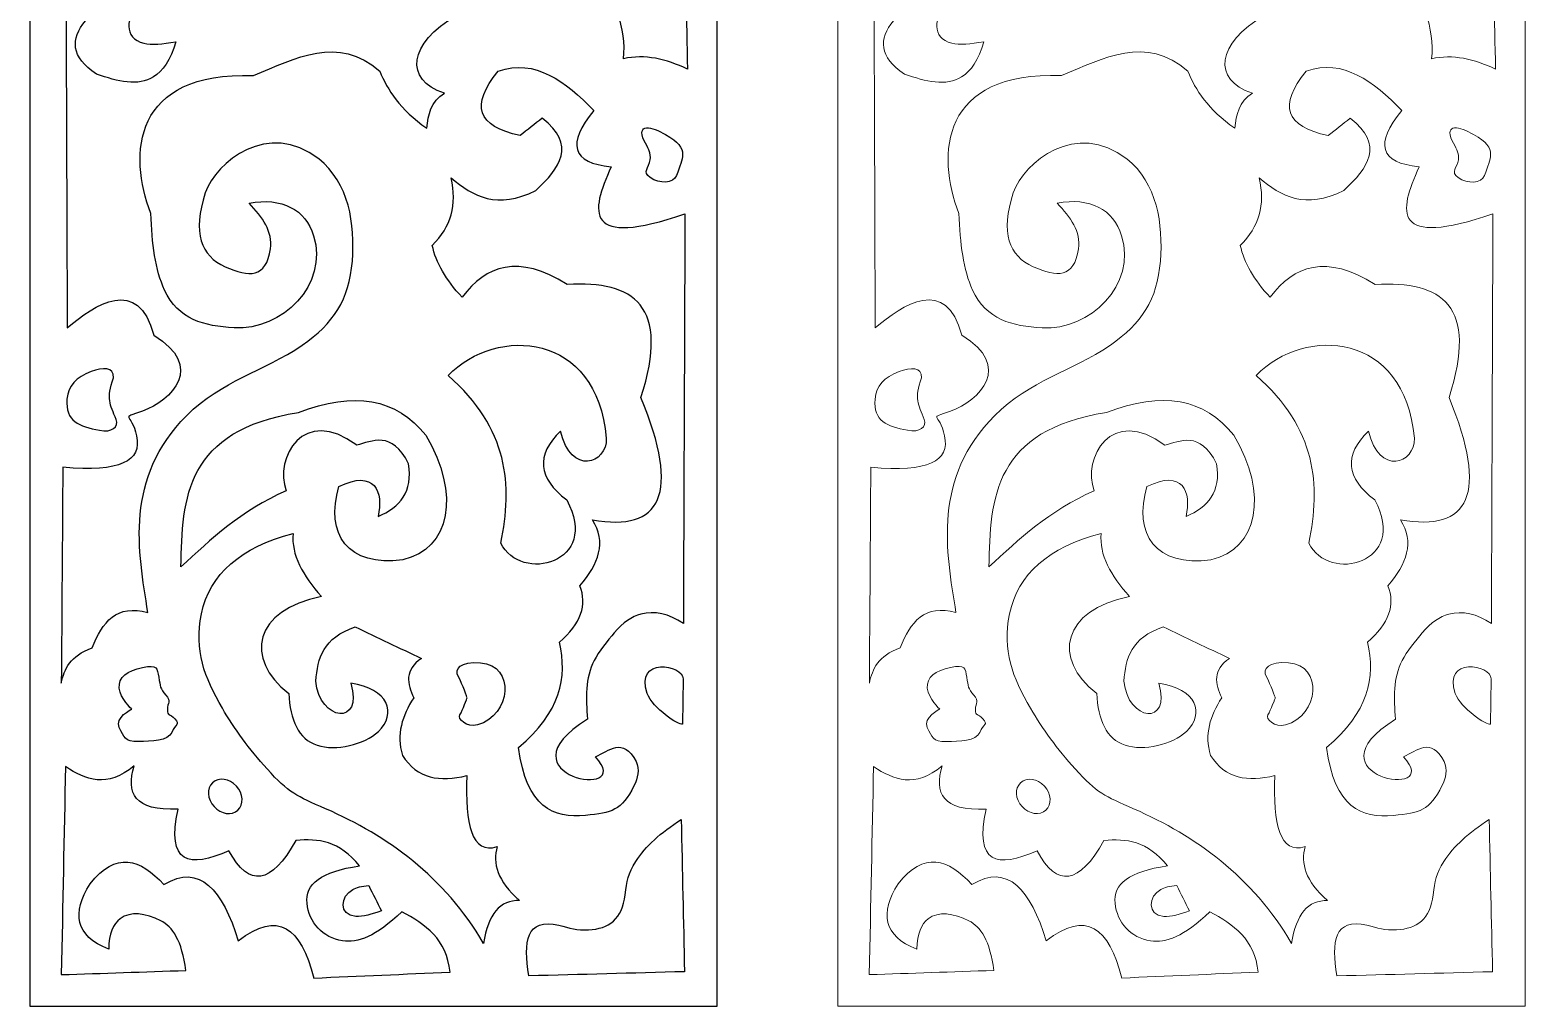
# Model space of a CAD drawing. Header units: centimetres. Extents: x -9.4 to 9.5, y -14.5 to 14.2.
# Drawn here: x -9.42 to 9.54, y -14.45 to -2.07 of the extents above; entities that cross this region are included whole.
import ezdxf

# ---------------------------------------------------------------- set-up
doc = ezdxf.new("R2010")
doc.units = ezdxf.units.CM
doc.header["$MEASUREMENT"] = 0
doc.layers.add('layer 1', color=7, linetype='Continuous')

msp = doc.modelspace()

# ---------------------------------------------------------------- linework, layer by layer
at = {"layer": 'layer 1', "color": 240}
for points, knots in [([(-9.42373, 14.244), (-9.42373, 14.244), (-0.70895, 14.244), (-0.70895, 14.244), (-0.70895, 14.244), (-0.70895, 14.244), (-0.70895, -14.45023), (-0.70895, -14.45023), (-0.70895, -14.45023), (-0.70895, -14.45023), (-9.42373, -14.45023), (-9.42373, -14.45023), (-9.42373, -14.45023), (-9.42373, -14.45023), (-9.42373, 14.244), (-9.42373, 14.244)], [0, 0, 0, 0, 0.2, 0.2, 0.2, 0.2, 0.4, 0.4, 0.4, 0.4, 0.6, 0.6, 0.6, 0.6, 1, 1, 1, 1]), ([(-8.96932, -0.57982), (-8.80371, -0.83495), (-8.60396, -1.03232), (-8.341, -1.12224), (-8.341, -1.12224), (-8.23809, -1.15741), (-8.12548, -1.17618), (-8.00142, -1.17545), (-8.00142, -1.17545), (-8.13326, -1.18329), (-8.23958, -1.20979), (-8.32275, -1.2531), (-8.32275, -1.2531), (-8.45242, -1.3207), (-8.5259, -1.42934), (-8.55225, -1.57201), (-8.55225, -1.57201), (-8.59865, -1.82321), (-8.54926, -1.74298), (-8.71853, -1.95114), (-8.71853, -1.95114), (-8.90735, -2.18321), (-8.90998, -2.41003), (-8.57844, -2.62731), (-8.57844, -2.62731), (-8.30965, -2.72507), (-8.05329, -2.78467), (-7.85566, -2.66314), (-7.85566, -2.66314), (-7.73707, -2.59023), (-7.63957, -2.45205), (-7.57331, -2.21781), (-7.57331, -2.21781), (-7.74212, -2.24988), (-7.87994, -2.25741), (-7.98038, -2.23555), (-7.98038, -2.23555), (-8.24252, -2.17852), (-8.19895, -1.88844), (-8.0452, -1.7436), (-8.0452, -1.7436), (-7.86159, -1.57046), (-7.50314, -1.62388), (-7.01491, -1.84554), (-7.01491, -1.84554), (-6.37777, -1.93845), (-5.74331, -2.0473), (-5.04187, -1.73386), (-5.04187, -1.73386), (-4.70095, -1.65497), (-4.35978, -1.64543), (-4.01813, -1.88277), (-4.01813, -1.88277), (-4.6199, -2.24163), (-4.68275, -2.70186), (-4.16704, -2.86928), (-4.16704, -2.86928), (-4.33884, -2.97643), (-4.37442, -3.14199), (-4.3904, -3.31601), (-4.3904, -3.31601), (-4.73179, -3.07393), (-4.88848, -2.83195), (-4.98603, -2.59008), (-4.98603, -2.59008), (-5.51974, -2.12851), (-6.05329, -2.42452), (-6.5868, -2.64592), (-6.5868, -2.64592), (-8.12228, -2.59127), (-8.18039, -3.6477), (-7.88974, -4.39559), (-7.88974, -4.39559), (-7.87613, -4.77399), (-7.83266, -5.11548), (-7.71675, -5.3672), (-7.71675, -5.3672), (-7.54356, -5.74349), (-7.21295, -5.82543), (-6.83491, -5.8476), (-6.83491, -5.8476), (-6.22241, -5.88359), (-5.63544, -5.2994), (-5.82534, -4.67814), (-5.82534, -4.67814), (-5.9264, -4.34748), (-6.22963, -4.18677), (-6.64264, -4.26529), (-6.64264, -4.26529), (-6.47548, -4.44297), (-6.34085, -4.62684), (-6.37235, -4.84247), (-6.37235, -4.84247), (-6.42783, -5.22242), (-6.64671, -5.20272), (-6.94571, -5.07222), (-6.94571, -5.07222), (-7.25637, -4.93651), (-7.36217, -4.64025), (-7.20104, -4.135), (-7.20104, -4.135), (-7.06203, -3.74185), (-6.40288, -3.20376), (-5.7611, -3.70441), (-5.7611, -3.70441), (-5.37651, -4.00429), (-5.297, -4.53336), (-5.33438, -5.00164), (-5.33438, -5.00164), (-5.37315, -5.48698), (-5.57476, -5.79629), (-5.96899, -6.06616), (-5.96899, -6.06616), (-6.47047, -6.40935), (-6.98639, -6.50969), (-7.43652, -6.96095), (-7.43652, -6.96095), (-8.22334, -7.74958), (-8.05448, -8.67623), (-7.92697, -9.45846), (-7.92697, -9.45846), (-8.32192, -9.34632), (-8.50646, -9.57922), (-8.63428, -9.90518), (-8.63428, -9.90518), (-8.91678, -10.00831), (-8.98618, -10.17547), (-9.02516, -10.35191), (-9.02516, -10.35191), (-9.01892, -9.4398), (-9.01274, -8.52773), (-9.00655, -7.61572), (-9.00655, -7.61572), (-8.27609, -7.68456), (-8.0025, -7.53364), (-8.07067, -7.21803), (-8.07067, -7.21803), (-8.13862, -6.90351), (-8.29155, -7.01143), (-7.9957, -6.90331), (-7.9957, -6.90331), (-7.62642, -6.76827), (-7.19779, -6.33572), (-7.85251, -5.94051), (-7.85251, -5.94051), (-8.04741, -5.18133), (-8.60525, -5.55308), (-8.95071, -5.84744), (-8.95071, -5.84744), (-8.95695, -4.09153), (-8.96314, -2.33568), (-8.96932, -0.57982)], [0, 0, 0, 0, 0.02564103, 0.02564103, 0.02564103, 0.02564103, 0.05128205, 0.05128205, 0.05128205, 0.05128205, 0.07692308, 0.07692308, 0.07692308, 0.07692308, 0.1025641, 0.1025641, 0.1025641, 0.1025641, 0.12820513, 0.12820513, 0.12820513, 0.12820513, 0.15384615, 0.15384615, 0.15384615, 0.15384615, 0.17948718, 0.17948718, 0.17948718, 0.17948718, 0.20512821, 0.20512821, 0.20512821, 0.20512821, 0.23076923, 0.23076923, 0.23076923, 0.23076923, 0.25641026, 0.25641026, 0.25641026, 0.25641026, 0.28205128, 0.28205128, 0.28205128, 0.28205128, 0.30769231, 0.30769231, 0.30769231, 0.30769231, 0.33333333, 0.33333333, 0.33333333, 0.33333333, 0.35897436, 0.35897436, 0.35897436, 0.35897436, 0.38461538, 0.38461538, 0.38461538, 0.38461538, 0.41025641, 0.41025641, 0.41025641, 0.41025641, 0.43589744, 0.43589744, 0.43589744, 0.43589744, 0.46153846, 0.46153846, 0.46153846, 0.46153846, 0.48717949, 0.48717949, 0.48717949, 0.48717949, 0.51282051, 0.51282051, 0.51282051, 0.51282051, 0.53846154, 0.53846154, 0.53846154, 0.53846154, 0.56410256, 0.56410256, 0.56410256, 0.56410256, 0.58974359, 0.58974359, 0.58974359, 0.58974359, 0.61538462, 0.61538462, 0.61538462, 0.61538462, 0.64102564, 0.64102564, 0.64102564, 0.64102564, 0.66666667, 0.66666667, 0.66666667, 0.66666667, 0.69230769, 0.69230769, 0.69230769, 0.69230769, 0.71794872, 0.71794872, 0.71794872, 0.71794872, 0.74358974, 0.74358974, 0.74358974, 0.74358974, 0.76923077, 0.76923077, 0.76923077, 0.76923077, 0.79487179, 0.79487179, 0.79487179, 0.79487179, 0.82051282, 0.82051282, 0.82051282, 0.82051282, 0.84615385, 0.84615385, 0.84615385, 0.84615385, 0.87179487, 0.87179487, 0.87179487, 0.87179487, 0.8974359, 0.8974359, 0.8974359, 0.8974359, 0.92307692, 0.92307692, 0.92307692, 0.92307692, 0.94871795, 0.94871795, 0.94871795, 0.94871795, 1, 1, 1, 1]), ([(-2.31095, -1.26682), (-1.99741, -1.65585), (-1.85845, -2.04487), (-1.89408, -2.43406), (-1.89408, -2.43406), (-1.62421, -2.37038), (-1.35424, -2.43787), (-1.08416, -2.56507), (-1.08416, -2.56507), (-1.09612, -1.94567), (-1.10803, -1.32632), (-1.11989, -0.70702), (-1.11989, -0.70702), (-1.42168, -1.10017), (-1.81875, -1.28677), (-2.31095, -1.26682)], [0, 0, 0, 0, 0.2, 0.2, 0.2, 0.2, 0.4, 0.4, 0.4, 0.4, 0.6, 0.6, 0.6, 0.6, 1, 1, 1, 1]), ([(-1.13644, -9.59711), (-1.12984, -7.86564), (-1.12319, -6.13412), (-1.11654, -4.40255), (-1.11654, -4.40255), (-2.39396, -4.83638), (-2.31946, -4.38425), (-2.05196, -3.80547), (-2.05196, -3.80547), (-2.54947, -3.75247), (-2.62238, -3.51364), (-2.27089, -3.08898), (-2.27089, -3.08898), (-2.63558, -2.72342), (-3.01352, -2.42436), (-3.48494, -2.59142), (-3.48494, -2.59142), (-3.84313, -3.02273), (-3.75022, -3.29471), (-3.20631, -3.40742), (-3.20631, -3.40742), (-3.11339, -3.33446), (-3.02053, -3.26151), (-2.92767, -3.1885), (-2.92767, -3.1885), (-2.48791, -3.52699), (-2.70096, -3.81888), (-3.00728, -4.10401), (-3.00728, -4.10401), (-3.4986, -4.35073), (-3.80359, -4.1778), (-4.08202, -3.94479), (-4.08202, -3.94479), (-4.00235, -4.28319), (-4.08191, -4.56852), (-4.32085, -4.8006), (-4.32085, -4.8006), (-4.27434, -5.01958), (-4.14827, -5.23856), (-3.9427, -5.45738), (-3.9427, -5.45738), (-3.63751, -5.05603), (-3.2327, -4.90352), (-2.60923, -5.29816), (-2.60923, -5.29816), (-1.76317, -5.2417), (-1.29871, -5.5668), (-1.67381, -6.73114), (-1.67381, -6.73114), (-1.1679, -7.9602), (-1.41663, -8.43461), (-2.29079, -8.28354), (-2.29079, -8.28354), (-2.10491, -8.56228), (-2.21102, -8.84091), (-2.45001, -9.11945), (-2.45001, -9.11945), (-2.35045, -9.35843), (-2.43666, -9.59711), (-2.70874, -9.83594), (-2.70874, -9.83594), (-2.60242, -10.28044), (-2.69528, -10.72485), (-3.22621, -11.16941), (-3.22621, -11.16941), (-3.1267, -11.93792), (-2.78371, -12.06739), (-2.37762, -12.03145), (-2.37762, -12.03145), (-2.04443, -12.00201), (-1.91852, -11.96819), (-1.76291, -11.65692), (-1.76291, -11.65692), (-1.7115, -11.55415), (-1.69335, -11.45129), (-1.73352, -11.34853), (-1.73352, -11.34853), (-1.90589, -11.03128), (-2.07841, -11.20952), (-2.25098, -11.28882), (-2.25098, -11.28882), (-1.98447, -11.57076), (-2.30213, -11.63165), (-2.54003, -11.53198), (-2.54003, -11.53198), (-2.77794, -11.43226), (-2.93613, -11.17188), (-2.3505, -10.81116), (-2.3505, -10.81116), (-2.37674, -10.54691), (-2.38154, -10.28895), (-2.2681, -10.06605), (-2.2681, -10.06605), (-2.20963, -9.95097), (-2.0962, -9.81784), (-2.01272, -9.71549), (-2.01272, -9.71549), (-1.90382, -9.5821), (-1.79085, -9.50971), (-1.67458, -9.47841), (-1.67458, -9.47841), (-1.50098, -9.43175), (-1.32242, -9.47285), (-1.13644, -9.59711)], [0, 0, 0, 0, 0.03703704, 0.03703704, 0.03703704, 0.03703704, 0.07407407, 0.07407407, 0.07407407, 0.07407407, 0.11111111, 0.11111111, 0.11111111, 0.11111111, 0.14814815, 0.14814815, 0.14814815, 0.14814815, 0.18518519, 0.18518519, 0.18518519, 0.18518519, 0.22222222, 0.22222222, 0.22222222, 0.22222222, 0.25925926, 0.25925926, 0.25925926, 0.25925926, 0.2962963, 0.2962963, 0.2962963, 0.2962963, 0.33333333, 0.33333333, 0.33333333, 0.33333333, 0.37037037, 0.37037037, 0.37037037, 0.37037037, 0.40740741, 0.40740741, 0.40740741, 0.40740741, 0.44444444, 0.44444444, 0.44444444, 0.44444444, 0.48148148, 0.48148148, 0.48148148, 0.48148148, 0.51851852, 0.51851852, 0.51851852, 0.51851852, 0.55555556, 0.55555556, 0.55555556, 0.55555556, 0.59259259, 0.59259259, 0.59259259, 0.59259259, 0.62962963, 0.62962963, 0.62962963, 0.62962963, 0.66666667, 0.66666667, 0.66666667, 0.66666667, 0.7037037, 0.7037037, 0.7037037, 0.7037037, 0.74074074, 0.74074074, 0.74074074, 0.74074074, 0.77777778, 0.77777778, 0.77777778, 0.77777778, 0.81481481, 0.81481481, 0.81481481, 0.81481481, 0.85185185, 0.85185185, 0.85185185, 0.85185185, 0.88888889, 0.88888889, 0.88888889, 0.88888889, 0.92592593, 0.92592593, 0.92592593, 0.92592593, 1, 1, 1, 1]), ([(-1.55718, -3.94092), (-1.43978, -4.02569), (-1.26138, -4.01631), (-1.22379, -3.91267), (-1.22379, -3.91267), (-1.18228, -3.79826), (-1.14768, -3.71684), (-1.14639, -3.64744), (-1.14639, -3.64744), (-1.14474, -3.55814), (-1.19806, -3.48863), (-1.36259, -3.39417), (-1.36259, -3.39417), (-1.53547, -3.29487), (-1.74048, -3.24274), (-1.6323, -3.47471), (-1.6323, -3.47471), (-1.61034, -3.51441), (-1.59147, -3.5537), (-1.576, -3.58897), (-1.576, -3.58897), (-1.55404, -3.63904), (-1.55053, -3.67987), (-1.55548, -3.71447), (-1.55548, -3.71447), (-1.57028, -3.81816), (-1.66123, -3.8658), (-1.55718, -3.94092)], [0, 0, 0, 0, 0.125, 0.125, 0.125, 0.125, 0.25, 0.25, 0.25, 0.25, 0.375, 0.375, 0.375, 0.375, 0.5, 0.5, 0.5, 0.5, 0.625, 0.625, 0.625, 0.625, 0.75, 0.75, 0.75, 0.75, 1, 1, 1, 1]), ([(-4.12074, -6.45179), (-3.34975, -7.12455), (-3.29973, -7.84398), (-3.45163, -8.57667), (-3.45163, -8.57667), (-3.19996, -9.09305), (-2.17962, -8.83566), (-2.61526, -8.02868), (-2.61526, -8.02868), (-2.98336, -7.75277), (-3.00945, -7.46197), (-2.69333, -7.15632), (-2.69333, -7.15632), (-2.56174, -7.72936), (-2.1029, -7.57334), (-2.11342, -7.24583), (-2.11342, -7.24583), (-2.23005, -5.90168), (-3.49685, -5.81377), (-4.12074, -6.45179)], [0, 0, 0, 0, 0.16666667, 0.16666667, 0.16666667, 0.16666667, 0.33333333, 0.33333333, 0.33333333, 0.33333333, 0.5, 0.5, 0.5, 0.5, 0.66666667, 0.66666667, 0.66666667, 0.66666667, 1, 1, 1, 1]), ([(-8.33017, -7.00834), (-8.29331, -7.10011), (-8.38447, -7.17957), (-8.54204, -7.14667), (-8.54204, -7.14667), (-8.80175, -7.09243), (-8.97443, -7.03659), (-8.9536, -6.74945), (-8.9536, -6.74945), (-8.94148, -6.58311), (-8.83815, -6.47303), (-8.64717, -6.40033), (-8.64717, -6.40033), (-8.50275, -6.34542), (-8.35374, -6.34109), (-8.36456, -6.48288), (-8.36456, -6.48288), (-8.41236, -6.61271), (-8.42273, -6.69675), (-8.41169, -6.77203), (-8.41169, -6.77203), (-8.40066, -6.84726), (-8.36817, -6.91372), (-8.33017, -7.00834)], [0, 0, 0, 0, 0.14285714, 0.14285714, 0.14285714, 0.14285714, 0.28571429, 0.28571429, 0.28571429, 0.28571429, 0.42857143, 0.42857143, 0.42857143, 0.42857143, 0.57142857, 0.57142857, 0.57142857, 0.57142857, 0.71428571, 0.71428571, 0.71428571, 0.71428571, 1, 1, 1, 1]), ([(-7.50793, -8.87912), (-7.12411, -8.52655), (-6.75282, -8.16804), (-6.1725, -7.91364), (-6.1725, -7.91364), (-6.32878, -7.50167), (-5.95564, -6.82364), (-5.27921, -7.33616), (-5.27921, -7.33616), (-5.08751, -7.28702), (-4.8347, -7.14306), (-4.62052, -7.57076), (-4.62052, -7.57076), (-4.56571, -7.92499), (-4.72663, -8.12504), (-5.00851, -8.23848), (-5.00851, -8.23848), (-4.9371, -7.92751), (-5.05116, -7.63506), (-5.50479, -7.8595), (-5.50479, -7.8595), (-5.68453, -8.46143), (-5.3912, -8.88665), (-4.6927, -8.78889), (-4.6927, -8.78889), (-4.09779, -8.65421), (-3.95641, -7.95716), (-4.40396, -7.20984), (-4.40396, -7.20984), (-4.77391, -6.74068), (-5.31236, -6.64447), (-6.01911, -6.9211), (-6.01911, -6.9211), (-7.44018, -7.14343), (-7.49612, -8.00104), (-7.50793, -8.87912)], [0, 0, 0, 0, 0.1, 0.1, 0.1, 0.1, 0.2, 0.2, 0.2, 0.2, 0.3, 0.3, 0.3, 0.3, 0.4, 0.4, 0.4, 0.4, 0.5, 0.5, 0.5, 0.5, 0.6, 0.6, 0.6, 0.6, 0.7, 0.7, 0.7, 0.7, 0.8, 0.8, 0.8, 0.8, 1, 1, 1, 1]), ([(-3.6702, -13.65475), (-3.61312, -13.28346), (-3.46081, -13.10258), (-3.21316, -13.11202), (-3.21316, -13.11202), (-3.50134, -12.86215), (-3.55372, -12.63843), (-3.49881, -12.42646), (-3.49881, -12.42646), (-3.82029, -12.53376), (-3.90588, -12.14334), (-3.88443, -11.52667), (-3.88443, -11.52667), (-4.22242, -11.60773), (-4.51276, -11.56973), (-4.69853, -11.26959), (-4.69853, -11.26959), (-4.77938, -11.00549), (-4.70322, -10.76744), (-4.55571, -10.54119), (-4.55571, -10.54119), (-4.63702, -10.36026), (-4.68012, -10.18408), (-4.45573, -10.04131), (-4.45573, -10.04131), (-4.73658, -9.90802), (-5.01749, -9.77474), (-5.29839, -9.6414), (-5.29839, -9.6414), (-5.70392, -9.77443), (-5.77497, -10.04115), (-5.79827, -10.32695), (-5.79827, -10.32695), (-5.74671, -10.84514), (-5.18815, -10.89866), (-5.35552, -10.35552), (-5.35552, -10.35552), (-4.87559, -10.41641), (-4.767, -10.74315), (-5.00408, -10.96626), (-5.00408, -10.96626), (-5.18454, -11.136), (-5.54537, -11.2187), (-5.78085, -11.14146), (-5.78085, -11.14146), (-6.02303, -11.0619), (-6.12141, -10.81797), (-6.14105, -10.48406), (-6.14105, -10.48406), (-6.71131, -10.04373), (-6.57989, -9.42505), (-5.72686, -9.25577), (-5.72686, -9.25577), (-5.9625, -8.9892), (-6.11475, -8.72263), (-6.08392, -8.45596), (-6.08392, -8.45596), (-6.75411, -8.62884), (-7.14211, -8.96899), (-7.2477, -9.47651), (-7.2477, -9.47651), (-7.34361, -9.93731), (-7.21017, -10.27782), (-6.98258, -10.67215), (-6.98258, -10.67215), (-6.83238, -10.93248), (-6.64222, -11.18885), (-6.41546, -11.44149), (-6.41546, -11.44149), (-6.14131, -11.7471), (-6.03772, -11.78773), (-5.67535, -11.94633), (-5.67535, -11.94633), (-5.27545, -12.12143), (-4.90266, -12.33623), (-4.56901, -12.60775), (-4.56901, -12.60775), (-4.22309, -12.88927), (-3.91903, -13.23195), (-3.6702, -13.65475)], [0, 0, 0, 0, 0.04761905, 0.04761905, 0.04761905, 0.04761905, 0.0952381, 0.0952381, 0.0952381, 0.0952381, 0.14285714, 0.14285714, 0.14285714, 0.14285714, 0.19047619, 0.19047619, 0.19047619, 0.19047619, 0.23809524, 0.23809524, 0.23809524, 0.23809524, 0.28571429, 0.28571429, 0.28571429, 0.28571429, 0.33333333, 0.33333333, 0.33333333, 0.33333333, 0.38095238, 0.38095238, 0.38095238, 0.38095238, 0.42857143, 0.42857143, 0.42857143, 0.42857143, 0.47619048, 0.47619048, 0.47619048, 0.47619048, 0.52380952, 0.52380952, 0.52380952, 0.52380952, 0.57142857, 0.57142857, 0.57142857, 0.57142857, 0.61904762, 0.61904762, 0.61904762, 0.61904762, 0.66666667, 0.66666667, 0.66666667, 0.66666667, 0.71428571, 0.71428571, 0.71428571, 0.71428571, 0.76190476, 0.76190476, 0.76190476, 0.76190476, 0.80952381, 0.80952381, 0.80952381, 0.80952381, 0.85714286, 0.85714286, 0.85714286, 0.85714286, 0.9047619, 0.9047619, 0.9047619, 0.9047619, 1, 1, 1, 1]), ([(-1.14944, -10.87479), (-1.14944, -10.87479), (-1.14016, -10.29937), (-1.14016, -10.29937), (-1.14016, -10.29937), (-1.13727, -10.11762), (-1.76012, -10.013), (-1.59492, -10.48499), (-1.59492, -10.48499), (-1.52996, -10.67061), (-1.18656, -10.89335), (-1.14944, -10.87479)], [0, 0, 0, 0, 0.25, 0.25, 0.25, 0.25, 0.5, 0.5, 0.5, 0.5, 1, 1, 1, 1]), ([(-8.1327, -10.68303), (-8.1327, -10.68303), (-8.35214, -10.79275), (-8.29042, -10.91619), (-8.29042, -10.91619), (-8.2287, -11.03963), (-8.22184, -11.09449), (-8.0504, -11.09449), (-8.0504, -11.09449), (-7.87896, -11.09449), (-7.67324, -11.08763), (-7.62523, -10.97791), (-7.62523, -10.97791), (-7.57723, -10.86819), (-7.51551, -10.8819), (-7.58409, -10.80647), (-7.58409, -10.80647), (-7.65266, -10.73104), (-7.68009, -10.77904), (-7.68009, -10.68989), (-7.68009, -10.68989), (-7.68009, -10.60074), (-7.62523, -10.58703), (-7.70067, -10.50473), (-7.70067, -10.50473), (-7.7761, -10.42244), (-7.76924, -10.39501), (-7.78981, -10.27843), (-7.78981, -10.27843), (-7.81039, -10.16185), (-7.80353, -10.11385), (-7.99554, -10.155), (-7.99554, -10.155), (-8.18756, -10.19614), (-8.30414, -10.27843), (-8.29042, -10.41559), (-8.29042, -10.41559), (-8.2767, -10.55274), (-8.1327, -10.68303), (-8.1327, -10.68303)], [0, 0, 0, 0, 0.09090909, 0.09090909, 0.09090909, 0.09090909, 0.18181818, 0.18181818, 0.18181818, 0.18181818, 0.27272727, 0.27272727, 0.27272727, 0.27272727, 0.36363636, 0.36363636, 0.36363636, 0.36363636, 0.45454545, 0.45454545, 0.45454545, 0.45454545, 0.54545455, 0.54545455, 0.54545455, 0.54545455, 0.63636364, 0.63636364, 0.63636364, 0.63636364, 0.72727273, 0.72727273, 0.72727273, 0.72727273, 0.81818182, 0.81818182, 0.81818182, 0.81818182, 1, 1, 1, 1]), ([(-3.87804, -10.54067), (-3.87804, -10.54067), (-3.93373, -10.69845), (-3.97085, -10.75414), (-3.97085, -10.75414), (-4.00797, -10.80982), (-3.87804, -10.92119), (-3.74811, -10.88407), (-3.74811, -10.88407), (-3.31716, -10.76094), (-3.26576, -10.12813), (-3.71098, -10.09519), (-3.71098, -10.09519), (-3.96157, -10.07662), (-4.0451, -10.16943), (-3.98941, -10.27152), (-3.98941, -10.27152), (-3.93373, -10.37362), (-3.87804, -10.54067), (-3.87804, -10.54067)], [0, 0, 0, 0, 0.16666667, 0.16666667, 0.16666667, 0.16666667, 0.33333333, 0.33333333, 0.33333333, 0.33333333, 0.5, 0.5, 0.5, 0.5, 0.66666667, 0.66666667, 0.66666667, 0.66666667, 1, 1, 1, 1]), ([(-8.97211, -11.4121), (-8.71446, -11.58158), (-8.44608, -11.69337), (-8.10202, -11.40133), (-8.10202, -11.40133), (-8.20426, -11.74787), (-8.10047, -11.97762), (-7.54346, -11.95071), (-7.54346, -11.95071), (-7.69943, -12.64379), (-7.40218, -12.70484), (-6.89889, -12.47859), (-6.89889, -12.47859), (-6.64475, -12.95254), (-6.36194, -12.90938), (-6.0503, -12.34933), (-6.0503, -12.34933), (-5.77053, -12.3221), (-5.49582, -12.35417), (-5.24466, -12.67251), (-5.24466, -12.67251), (-5.73434, -12.74021), (-5.93403, -12.9049), (-5.90954, -13.14445), (-5.90954, -13.14445), (-5.88412, -13.39323), (-5.70933, -13.58266), (-5.45926, -13.62221), (-5.45926, -13.62221), (-5.26962, -13.65217), (-5.03533, -13.57034), (-4.70755, -13.25427), (-4.70755, -13.25427), (-4.40639, -13.41174), (-4.13765, -13.60179), (-4.09522, -14.01913), (-4.09522, -14.01913), (-4.67177, -14.04424), (-5.24827, -14.0694), (-5.82472, -14.09456), (-5.82472, -14.09456), (-5.98229, -13.45175), (-6.27954, -13.22906), (-6.78077, -13.62051), (-6.78077, -13.62051), (-6.98314, -12.98116), (-7.26606, -12.62925), (-7.72603, -12.90954), (-7.72603, -12.90954), (-8.02514, -12.57903), (-8.33311, -12.48199), (-8.66063, -12.89876), (-8.66063, -12.89876), (-8.89069, -13.26948), (-8.85316, -13.55859), (-8.42427, -13.72827), (-8.42427, -13.72827), (-8.42113, -13.53172), (-8.36508, -13.40818), (-8.27789, -13.34182), (-8.27789, -13.34182), (-8.15048, -13.24494), (-7.95646, -13.27), (-7.76378, -13.36724), (-7.76378, -13.36724), (-7.61291, -13.44335), (-7.49514, -13.62226), (-7.44678, -13.99758), (-7.44678, -13.99758), (-7.97317, -14.01552), (-8.4995, -14.03346), (-9.02583, -14.05146), (-9.02583, -14.05146), (-9.00789, -13.17162), (-8.99, -12.29184), (-8.97211, -11.4121)], [0, 0, 0, 0, 0.05, 0.05, 0.05, 0.05, 0.1, 0.1, 0.1, 0.1, 0.15, 0.15, 0.15, 0.15, 0.2, 0.2, 0.2, 0.2, 0.25, 0.25, 0.25, 0.25, 0.3, 0.3, 0.3, 0.3, 0.35, 0.35, 0.35, 0.35, 0.4, 0.4, 0.4, 0.4, 0.45, 0.45, 0.45, 0.45, 0.5, 0.5, 0.5, 0.5, 0.55, 0.55, 0.55, 0.55, 0.6, 0.6, 0.6, 0.6, 0.65, 0.65, 0.65, 0.65, 0.7, 0.7, 0.7, 0.7, 0.75, 0.75, 0.75, 0.75, 0.8, 0.8, 0.8, 0.8, 0.85, 0.85, 0.85, 0.85, 0.9, 0.9, 0.9, 0.9, 1, 1, 1, 1]), ([(-7.10637, -11.61629), (-7.02852, -11.54477), (-6.89312, -11.56467), (-6.8049, -11.66068), (-6.8049, -11.66068), (-6.71678, -11.75663), (-6.70843, -11.89322), (-6.78628, -11.96479), (-6.78628, -11.96479), (-6.86419, -12.0363), (-6.99959, -12.0164), (-7.08776, -11.92044), (-7.08776, -11.92044), (-7.17593, -11.82449), (-7.18428, -11.68785), (-7.10637, -11.61629)], [0, 0, 0, 0, 0.2, 0.2, 0.2, 0.2, 0.4, 0.4, 0.4, 0.4, 0.6, 0.6, 0.6, 0.6, 1, 1, 1, 1]), ([(-3.09612, -14.06744), (-2.438, -14.0497), (-1.77982, -14.03192), (-1.12159, -14.01408), (-1.12159, -14.01408), (-1.13588, -13.37018), (-1.15011, -12.72624), (-1.16429, -12.08224), (-1.16429, -12.08224), (-1.42652, -12.25384), (-1.61534, -12.42007), (-1.73924, -12.61574), (-1.73924, -12.61574), (-1.83649, -12.76929), (-1.85618, -12.86803), (-1.87485, -13.0371), (-1.87485, -13.0371), (-1.90903, -13.34667), (-2.08284, -13.47016), (-2.33941, -13.48315), (-2.33941, -13.48315), (-2.48744, -13.49058), (-2.57809, -13.45804), (-2.71426, -13.42535), (-2.71426, -13.42535), (-3.12917, -13.32569), (-3.16898, -13.63521), (-3.09612, -14.06744)], [0, 0, 0, 0, 0.125, 0.125, 0.125, 0.125, 0.25, 0.25, 0.25, 0.25, 0.375, 0.375, 0.375, 0.375, 0.5, 0.5, 0.5, 0.5, 0.625, 0.625, 0.625, 0.625, 0.75, 0.75, 0.75, 0.75, 1, 1, 1, 1]), ([(-5.12649, -12.92031), (-5.2162, -12.92805), (-5.28132, -12.94568), (-5.3285, -12.97048), (-5.3285, -12.97048), (-5.4852, -13.05298), (-5.50969, -13.29753), (-5.29189, -13.313), (-5.29189, -13.313), (-5.20151, -13.31939), (-5.08627, -13.28603), (-4.96536, -13.2435), (-4.96536, -13.2435), (-5.01908, -13.13573), (-5.07281, -13.02802), (-5.12649, -12.92031)], [0, 0, 0, 0, 0.2, 0.2, 0.2, 0.2, 0.4, 0.4, 0.4, 0.4, 0.6, 0.6, 0.6, 0.6, 1, 1, 1, 1])]:
    msp.add_open_spline(points, degree=3, knots=knots, dxfattribs=at)
at = {"layer": 'layer 1', "color": 177, "lineweight": 9}
for points, knots in [([(0.82382, 14.244), (0.82382, 14.244), (9.5386, 14.244), (9.5386, 14.244), (9.5386, 14.244), (9.5386, 14.244), (9.5386, -14.45023), (9.5386, -14.45023), (9.5386, -14.45023), (9.5386, -14.45023), (0.82382, -14.45023), (0.82382, -14.45023), (0.82382, -14.45023), (0.82382, -14.45023), (0.82382, 14.244), (0.82382, 14.244)], [0, 0, 0, 0, 0.2, 0.2, 0.2, 0.2, 0.4, 0.4, 0.4, 0.4, 0.6, 0.6, 0.6, 0.6, 1, 1, 1, 1]), ([(1.27823, -0.57982), (1.44384, -0.83495), (1.64359, -1.03232), (1.90655, -1.12224), (1.90655, -1.12224), (2.00946, -1.15741), (2.12207, -1.17618), (2.24613, -1.17545), (2.24613, -1.17545), (2.11429, -1.18329), (2.00797, -1.20979), (1.9248, -1.2531), (1.9248, -1.2531), (1.79513, -1.3207), (1.72165, -1.42934), (1.6953, -1.57201), (1.6953, -1.57201), (1.6489, -1.82321), (1.69829, -1.74298), (1.52902, -1.95114), (1.52902, -1.95114), (1.3402, -2.18321), (1.33757, -2.41003), (1.66911, -2.62731), (1.66911, -2.62731), (1.9379, -2.72507), (2.19426, -2.78467), (2.39189, -2.66314), (2.39189, -2.66314), (2.51048, -2.59023), (2.60798, -2.45205), (2.67424, -2.21781), (2.67424, -2.21781), (2.50543, -2.24988), (2.36761, -2.25741), (2.26717, -2.23555), (2.26717, -2.23555), (2.00503, -2.17852), (2.0486, -1.88844), (2.20235, -1.7436), (2.20235, -1.7436), (2.38596, -1.57046), (2.74441, -1.62388), (3.23264, -1.84554), (3.23264, -1.84554), (3.86978, -1.93845), (4.50424, -2.0473), (5.20568, -1.73386), (5.20568, -1.73386), (5.5466, -1.65497), (5.88777, -1.64543), (6.22942, -1.88277), (6.22942, -1.88277), (5.62765, -2.24163), (5.5648, -2.70186), (6.08051, -2.86928), (6.08051, -2.86928), (5.90871, -2.97643), (5.87313, -3.14199), (5.85715, -3.31601), (5.85715, -3.31601), (5.51576, -3.07393), (5.35907, -2.83195), (5.26152, -2.59008), (5.26152, -2.59008), (4.72781, -2.12851), (4.19426, -2.42452), (3.66075, -2.64592), (3.66075, -2.64592), (2.12527, -2.59127), (2.06716, -3.6477), (2.35781, -4.39559), (2.35781, -4.39559), (2.37142, -4.77399), (2.41489, -5.11548), (2.5308, -5.3672), (2.5308, -5.3672), (2.70399, -5.74349), (3.0346, -5.82543), (3.41264, -5.8476), (3.41264, -5.8476), (4.02514, -5.88359), (4.61211, -5.2994), (4.42221, -4.67814), (4.42221, -4.67814), (4.32115, -4.34748), (4.01792, -4.18677), (3.60491, -4.26529), (3.60491, -4.26529), (3.77207, -4.44297), (3.9067, -4.62684), (3.8752, -4.84247), (3.8752, -4.84247), (3.81972, -5.22242), (3.60084, -5.20272), (3.30184, -5.07222), (3.30184, -5.07222), (2.99118, -4.93651), (2.88538, -4.64025), (3.04651, -4.135), (3.04651, -4.135), (3.18552, -3.74185), (3.84467, -3.20376), (4.48645, -3.70441), (4.48645, -3.70441), (4.87104, -4.00429), (4.95055, -4.53336), (4.91317, -5.00164), (4.91317, -5.00164), (4.8744, -5.48698), (4.67279, -5.79629), (4.27856, -6.06616), (4.27856, -6.06616), (3.77708, -6.40935), (3.26116, -6.50969), (2.81103, -6.96095), (2.81103, -6.96095), (2.02421, -7.74958), (2.19307, -8.67623), (2.32058, -9.45846), (2.32058, -9.45846), (1.92563, -9.34632), (1.74109, -9.57922), (1.61327, -9.90518), (1.61327, -9.90518), (1.33077, -10.00831), (1.26137, -10.17547), (1.22239, -10.35191), (1.22239, -10.35191), (1.22863, -9.4398), (1.23481, -8.52773), (1.241, -7.61572), (1.241, -7.61572), (1.97146, -7.68456), (2.24505, -7.53364), (2.17688, -7.21803), (2.17688, -7.21803), (2.10893, -6.90351), (1.956, -7.01143), (2.25185, -6.90331), (2.25185, -6.90331), (2.62113, -6.76827), (3.04976, -6.33572), (2.39504, -5.94051), (2.39504, -5.94051), (2.20014, -5.18133), (1.6423, -5.55308), (1.29684, -5.84744), (1.29684, -5.84744), (1.2906, -4.09153), (1.28441, -2.33568), (1.27823, -0.57982)], [0, 0, 0, 0, 0.02564103, 0.02564103, 0.02564103, 0.02564103, 0.05128205, 0.05128205, 0.05128205, 0.05128205, 0.07692308, 0.07692308, 0.07692308, 0.07692308, 0.1025641, 0.1025641, 0.1025641, 0.1025641, 0.12820513, 0.12820513, 0.12820513, 0.12820513, 0.15384615, 0.15384615, 0.15384615, 0.15384615, 0.17948718, 0.17948718, 0.17948718, 0.17948718, 0.20512821, 0.20512821, 0.20512821, 0.20512821, 0.23076923, 0.23076923, 0.23076923, 0.23076923, 0.25641026, 0.25641026, 0.25641026, 0.25641026, 0.28205128, 0.28205128, 0.28205128, 0.28205128, 0.30769231, 0.30769231, 0.30769231, 0.30769231, 0.33333333, 0.33333333, 0.33333333, 0.33333333, 0.35897436, 0.35897436, 0.35897436, 0.35897436, 0.38461538, 0.38461538, 0.38461538, 0.38461538, 0.41025641, 0.41025641, 0.41025641, 0.41025641, 0.43589744, 0.43589744, 0.43589744, 0.43589744, 0.46153846, 0.46153846, 0.46153846, 0.46153846, 0.48717949, 0.48717949, 0.48717949, 0.48717949, 0.51282051, 0.51282051, 0.51282051, 0.51282051, 0.53846154, 0.53846154, 0.53846154, 0.53846154, 0.56410256, 0.56410256, 0.56410256, 0.56410256, 0.58974359, 0.58974359, 0.58974359, 0.58974359, 0.61538462, 0.61538462, 0.61538462, 0.61538462, 0.64102564, 0.64102564, 0.64102564, 0.64102564, 0.66666667, 0.66666667, 0.66666667, 0.66666667, 0.69230769, 0.69230769, 0.69230769, 0.69230769, 0.71794872, 0.71794872, 0.71794872, 0.71794872, 0.74358974, 0.74358974, 0.74358974, 0.74358974, 0.76923077, 0.76923077, 0.76923077, 0.76923077, 0.79487179, 0.79487179, 0.79487179, 0.79487179, 0.82051282, 0.82051282, 0.82051282, 0.82051282, 0.84615385, 0.84615385, 0.84615385, 0.84615385, 0.87179487, 0.87179487, 0.87179487, 0.87179487, 0.8974359, 0.8974359, 0.8974359, 0.8974359, 0.92307692, 0.92307692, 0.92307692, 0.92307692, 0.94871795, 0.94871795, 0.94871795, 0.94871795, 1, 1, 1, 1]), ([(7.9366, -1.26682), (8.25014, -1.65585), (8.3891, -2.04487), (8.35347, -2.43406), (8.35347, -2.43406), (8.62334, -2.37038), (8.89331, -2.43787), (9.16339, -2.56507), (9.16339, -2.56507), (9.15143, -1.94567), (9.13952, -1.32632), (9.12766, -0.70702), (9.12766, -0.70702), (8.82587, -1.10017), (8.4288, -1.28677), (7.9366, -1.26682)], [0, 0, 0, 0, 0.2, 0.2, 0.2, 0.2, 0.4, 0.4, 0.4, 0.4, 0.6, 0.6, 0.6, 0.6, 1, 1, 1, 1]), ([(9.11111, -9.59711), (9.11771, -7.86564), (9.12436, -6.13412), (9.13101, -4.40255), (9.13101, -4.40255), (7.85359, -4.83638), (7.92809, -4.38425), (8.19559, -3.80547), (8.19559, -3.80547), (7.69808, -3.75247), (7.62517, -3.51364), (7.97666, -3.08898), (7.97666, -3.08898), (7.61197, -2.72342), (7.23403, -2.42436), (6.76261, -2.59142), (6.76261, -2.59142), (6.40442, -3.02273), (6.49733, -3.29471), (7.04124, -3.40742), (7.04124, -3.40742), (7.13416, -3.33446), (7.22702, -3.26151), (7.31988, -3.1885), (7.31988, -3.1885), (7.75964, -3.52699), (7.54659, -3.81888), (7.24027, -4.10401), (7.24027, -4.10401), (6.74895, -4.35073), (6.44396, -4.1778), (6.16553, -3.94479), (6.16553, -3.94479), (6.2452, -4.28319), (6.16564, -4.56852), (5.9267, -4.8006), (5.9267, -4.8006), (5.97321, -5.01958), (6.09928, -5.23856), (6.30485, -5.45738), (6.30485, -5.45738), (6.61004, -5.05603), (7.01485, -4.90352), (7.63832, -5.29816), (7.63832, -5.29816), (8.48438, -5.2417), (8.94884, -5.5668), (8.57374, -6.73114), (8.57374, -6.73114), (9.07965, -7.9602), (8.83092, -8.43461), (7.95676, -8.28354), (7.95676, -8.28354), (8.14264, -8.56228), (8.03653, -8.84091), (7.79754, -9.11945), (7.79754, -9.11945), (7.8971, -9.35843), (7.81089, -9.59711), (7.53881, -9.83594), (7.53881, -9.83594), (7.64513, -10.28044), (7.55227, -10.72485), (7.02134, -11.16941), (7.02134, -11.16941), (7.12085, -11.93792), (7.46384, -12.06739), (7.86993, -12.03145), (7.86993, -12.03145), (8.20312, -12.00201), (8.32903, -11.96819), (8.48464, -11.65692), (8.48464, -11.65692), (8.53605, -11.55415), (8.5542, -11.45129), (8.51403, -11.34853), (8.51403, -11.34853), (8.34166, -11.03128), (8.16914, -11.20952), (7.99657, -11.28882), (7.99657, -11.28882), (8.26308, -11.57076), (7.94542, -11.63165), (7.70752, -11.53198), (7.70752, -11.53198), (7.46961, -11.43226), (7.31142, -11.17188), (7.89705, -10.81116), (7.89705, -10.81116), (7.87081, -10.54691), (7.86601, -10.28895), (7.97945, -10.06605), (7.97945, -10.06605), (8.03792, -9.95097), (8.15135, -9.81784), (8.23483, -9.71549), (8.23483, -9.71549), (8.34373, -9.5821), (8.4567, -9.50971), (8.57297, -9.47841), (8.57297, -9.47841), (8.74657, -9.43175), (8.92513, -9.47285), (9.11111, -9.59711)], [0, 0, 0, 0, 0.03703704, 0.03703704, 0.03703704, 0.03703704, 0.07407407, 0.07407407, 0.07407407, 0.07407407, 0.11111111, 0.11111111, 0.11111111, 0.11111111, 0.14814815, 0.14814815, 0.14814815, 0.14814815, 0.18518519, 0.18518519, 0.18518519, 0.18518519, 0.22222222, 0.22222222, 0.22222222, 0.22222222, 0.25925926, 0.25925926, 0.25925926, 0.25925926, 0.2962963, 0.2962963, 0.2962963, 0.2962963, 0.33333333, 0.33333333, 0.33333333, 0.33333333, 0.37037037, 0.37037037, 0.37037037, 0.37037037, 0.40740741, 0.40740741, 0.40740741, 0.40740741, 0.44444444, 0.44444444, 0.44444444, 0.44444444, 0.48148148, 0.48148148, 0.48148148, 0.48148148, 0.51851852, 0.51851852, 0.51851852, 0.51851852, 0.55555556, 0.55555556, 0.55555556, 0.55555556, 0.59259259, 0.59259259, 0.59259259, 0.59259259, 0.62962963, 0.62962963, 0.62962963, 0.62962963, 0.66666667, 0.66666667, 0.66666667, 0.66666667, 0.7037037, 0.7037037, 0.7037037, 0.7037037, 0.74074074, 0.74074074, 0.74074074, 0.74074074, 0.77777778, 0.77777778, 0.77777778, 0.77777778, 0.81481481, 0.81481481, 0.81481481, 0.81481481, 0.85185185, 0.85185185, 0.85185185, 0.85185185, 0.88888889, 0.88888889, 0.88888889, 0.88888889, 0.92592593, 0.92592593, 0.92592593, 0.92592593, 1, 1, 1, 1]), ([(8.69037, -3.94092), (8.80777, -4.02569), (8.98617, -4.01631), (9.02376, -3.91267), (9.02376, -3.91267), (9.06527, -3.79826), (9.09987, -3.71684), (9.10116, -3.64744), (9.10116, -3.64744), (9.10281, -3.55814), (9.04949, -3.48863), (8.88496, -3.39417), (8.88496, -3.39417), (8.71208, -3.29487), (8.50707, -3.24274), (8.61525, -3.47471), (8.61525, -3.47471), (8.63721, -3.51441), (8.65608, -3.5537), (8.67155, -3.58897), (8.67155, -3.58897), (8.69351, -3.63904), (8.69702, -3.67987), (8.69207, -3.71447), (8.69207, -3.71447), (8.67727, -3.81816), (8.58632, -3.8658), (8.69037, -3.94092)], [0, 0, 0, 0, 0.125, 0.125, 0.125, 0.125, 0.25, 0.25, 0.25, 0.25, 0.375, 0.375, 0.375, 0.375, 0.5, 0.5, 0.5, 0.5, 0.625, 0.625, 0.625, 0.625, 0.75, 0.75, 0.75, 0.75, 1, 1, 1, 1]), ([(6.12681, -6.45179), (6.8978, -7.12455), (6.94782, -7.84398), (6.79592, -8.57667), (6.79592, -8.57667), (7.04759, -9.09305), (8.06793, -8.83566), (7.63229, -8.02868), (7.63229, -8.02868), (7.26419, -7.75277), (7.2381, -7.46197), (7.55422, -7.15632), (7.55422, -7.15632), (7.68581, -7.72936), (8.14465, -7.57334), (8.13413, -7.24583), (8.13413, -7.24583), (8.0175, -5.90168), (6.7507, -5.81377), (6.12681, -6.45179)], [0, 0, 0, 0, 0.16666667, 0.16666667, 0.16666667, 0.16666667, 0.33333333, 0.33333333, 0.33333333, 0.33333333, 0.5, 0.5, 0.5, 0.5, 0.66666667, 0.66666667, 0.66666667, 0.66666667, 1, 1, 1, 1]), ([(1.91738, -7.00834), (1.95424, -7.10011), (1.86308, -7.17957), (1.70551, -7.14667), (1.70551, -7.14667), (1.4458, -7.09243), (1.27312, -7.03659), (1.29395, -6.74945), (1.29395, -6.74945), (1.30607, -6.58311), (1.4094, -6.47303), (1.60038, -6.40033), (1.60038, -6.40033), (1.7448, -6.34542), (1.89381, -6.34109), (1.88299, -6.48288), (1.88299, -6.48288), (1.83519, -6.61271), (1.82482, -6.69675), (1.83586, -6.77203), (1.83586, -6.77203), (1.84689, -6.84726), (1.87938, -6.91372), (1.91738, -7.00834)], [0, 0, 0, 0, 0.14285714, 0.14285714, 0.14285714, 0.14285714, 0.28571429, 0.28571429, 0.28571429, 0.28571429, 0.42857143, 0.42857143, 0.42857143, 0.42857143, 0.57142857, 0.57142857, 0.57142857, 0.57142857, 0.71428571, 0.71428571, 0.71428571, 0.71428571, 1, 1, 1, 1]), ([(2.73962, -8.87912), (3.12344, -8.52655), (3.49473, -8.16804), (4.07505, -7.91364), (4.07505, -7.91364), (3.91877, -7.50167), (4.29191, -6.82364), (4.96834, -7.33616), (4.96834, -7.33616), (5.16004, -7.28702), (5.41285, -7.14306), (5.62703, -7.57076), (5.62703, -7.57076), (5.68184, -7.92499), (5.52092, -8.12504), (5.23904, -8.23848), (5.23904, -8.23848), (5.31045, -7.92751), (5.19639, -7.63506), (4.74276, -7.8595), (4.74276, -7.8595), (4.56302, -8.46143), (4.85635, -8.88665), (5.55485, -8.78889), (5.55485, -8.78889), (6.14976, -8.65421), (6.29114, -7.95716), (5.84359, -7.20984), (5.84359, -7.20984), (5.47364, -6.74068), (4.93519, -6.64447), (4.22844, -6.9211), (4.22844, -6.9211), (2.80737, -7.14343), (2.75143, -8.00104), (2.73962, -8.87912)], [0, 0, 0, 0, 0.1, 0.1, 0.1, 0.1, 0.2, 0.2, 0.2, 0.2, 0.3, 0.3, 0.3, 0.3, 0.4, 0.4, 0.4, 0.4, 0.5, 0.5, 0.5, 0.5, 0.6, 0.6, 0.6, 0.6, 0.7, 0.7, 0.7, 0.7, 0.8, 0.8, 0.8, 0.8, 1, 1, 1, 1]), ([(6.57735, -13.65475), (6.63443, -13.28346), (6.78674, -13.10258), (7.03439, -13.11202), (7.03439, -13.11202), (6.74621, -12.86215), (6.69383, -12.63843), (6.74874, -12.42646), (6.74874, -12.42646), (6.42726, -12.53376), (6.34167, -12.14334), (6.36312, -11.52667), (6.36312, -11.52667), (6.02513, -11.60773), (5.73479, -11.56973), (5.54902, -11.26959), (5.54902, -11.26959), (5.46817, -11.00549), (5.54433, -10.76744), (5.69184, -10.54119), (5.69184, -10.54119), (5.61053, -10.36026), (5.56743, -10.18408), (5.79182, -10.04131), (5.79182, -10.04131), (5.51097, -9.90802), (5.23006, -9.77474), (4.94916, -9.6414), (4.94916, -9.6414), (4.54363, -9.77443), (4.47258, -10.04115), (4.44928, -10.32695), (4.44928, -10.32695), (4.50084, -10.84514), (5.0594, -10.89866), (4.89203, -10.35552), (4.89203, -10.35552), (5.37196, -10.41641), (5.48055, -10.74315), (5.24347, -10.96626), (5.24347, -10.96626), (5.06301, -11.136), (4.70218, -11.2187), (4.4667, -11.14146), (4.4667, -11.14146), (4.22452, -11.0619), (4.12614, -10.81797), (4.1065, -10.48406), (4.1065, -10.48406), (3.53624, -10.04373), (3.66766, -9.42505), (4.52069, -9.25577), (4.52069, -9.25577), (4.28505, -8.9892), (4.1328, -8.72263), (4.16363, -8.45596), (4.16363, -8.45596), (3.49344, -8.62884), (3.10544, -8.96899), (2.99985, -9.47651), (2.99985, -9.47651), (2.90394, -9.93731), (3.03738, -10.27782), (3.26497, -10.67215), (3.26497, -10.67215), (3.41517, -10.93248), (3.60533, -11.18885), (3.83209, -11.44149), (3.83209, -11.44149), (4.10624, -11.7471), (4.20983, -11.78773), (4.5722, -11.94633), (4.5722, -11.94633), (4.9721, -12.12143), (5.34489, -12.33623), (5.67854, -12.60775), (5.67854, -12.60775), (6.02446, -12.88927), (6.32852, -13.23195), (6.57735, -13.65475)], [0, 0, 0, 0, 0.04761905, 0.04761905, 0.04761905, 0.04761905, 0.0952381, 0.0952381, 0.0952381, 0.0952381, 0.14285714, 0.14285714, 0.14285714, 0.14285714, 0.19047619, 0.19047619, 0.19047619, 0.19047619, 0.23809524, 0.23809524, 0.23809524, 0.23809524, 0.28571429, 0.28571429, 0.28571429, 0.28571429, 0.33333333, 0.33333333, 0.33333333, 0.33333333, 0.38095238, 0.38095238, 0.38095238, 0.38095238, 0.42857143, 0.42857143, 0.42857143, 0.42857143, 0.47619048, 0.47619048, 0.47619048, 0.47619048, 0.52380952, 0.52380952, 0.52380952, 0.52380952, 0.57142857, 0.57142857, 0.57142857, 0.57142857, 0.61904762, 0.61904762, 0.61904762, 0.61904762, 0.66666667, 0.66666667, 0.66666667, 0.66666667, 0.71428571, 0.71428571, 0.71428571, 0.71428571, 0.76190476, 0.76190476, 0.76190476, 0.76190476, 0.80952381, 0.80952381, 0.80952381, 0.80952381, 0.85714286, 0.85714286, 0.85714286, 0.85714286, 0.9047619, 0.9047619, 0.9047619, 0.9047619, 1, 1, 1, 1]), ([(9.09811, -10.87479), (9.09811, -10.87479), (9.10739, -10.29937), (9.10739, -10.29937), (9.10739, -10.29937), (9.11028, -10.11762), (8.48743, -10.013), (8.65263, -10.48499), (8.65263, -10.48499), (8.71759, -10.67061), (9.06099, -10.89335), (9.09811, -10.87479)], [0, 0, 0, 0, 0.25, 0.25, 0.25, 0.25, 0.5, 0.5, 0.5, 0.5, 1, 1, 1, 1]), ([(2.11485, -10.68303), (2.11485, -10.68303), (1.89541, -10.79275), (1.95713, -10.91619), (1.95713, -10.91619), (2.01885, -11.03963), (2.02571, -11.09449), (2.19715, -11.09449), (2.19715, -11.09449), (2.36859, -11.09449), (2.57431, -11.08763), (2.62232, -10.97791), (2.62232, -10.97791), (2.67032, -10.86819), (2.73204, -10.8819), (2.66346, -10.80647), (2.66346, -10.80647), (2.59489, -10.73104), (2.56746, -10.77904), (2.56746, -10.68989), (2.56746, -10.68989), (2.56746, -10.60074), (2.62232, -10.58703), (2.54688, -10.50473), (2.54688, -10.50473), (2.47145, -10.42244), (2.47831, -10.39501), (2.45774, -10.27843), (2.45774, -10.27843), (2.43716, -10.16185), (2.44402, -10.11385), (2.25201, -10.155), (2.25201, -10.155), (2.05999, -10.19614), (1.94341, -10.27843), (1.95713, -10.41559), (1.95713, -10.41559), (1.97085, -10.55274), (2.11485, -10.68303), (2.11485, -10.68303)], [0, 0, 0, 0, 0.09090909, 0.09090909, 0.09090909, 0.09090909, 0.18181818, 0.18181818, 0.18181818, 0.18181818, 0.27272727, 0.27272727, 0.27272727, 0.27272727, 0.36363636, 0.36363636, 0.36363636, 0.36363636, 0.45454545, 0.45454545, 0.45454545, 0.45454545, 0.54545455, 0.54545455, 0.54545455, 0.54545455, 0.63636364, 0.63636364, 0.63636364, 0.63636364, 0.72727273, 0.72727273, 0.72727273, 0.72727273, 0.81818182, 0.81818182, 0.81818182, 0.81818182, 1, 1, 1, 1]), ([(6.36951, -10.54067), (6.36951, -10.54067), (6.31382, -10.69845), (6.2767, -10.75414), (6.2767, -10.75414), (6.23958, -10.80982), (6.36951, -10.92119), (6.49944, -10.88407), (6.49944, -10.88407), (6.93039, -10.76094), (6.98179, -10.12813), (6.53657, -10.09519), (6.53657, -10.09519), (6.28598, -10.07662), (6.20245, -10.16943), (6.25814, -10.27152), (6.25814, -10.27152), (6.31382, -10.37362), (6.36951, -10.54067), (6.36951, -10.54067)], [0, 0, 0, 0, 0.16666667, 0.16666667, 0.16666667, 0.16666667, 0.33333333, 0.33333333, 0.33333333, 0.33333333, 0.5, 0.5, 0.5, 0.5, 0.66666667, 0.66666667, 0.66666667, 0.66666667, 1, 1, 1, 1]), ([(1.27544, -11.4121), (1.53309, -11.58158), (1.80147, -11.69337), (2.14553, -11.40133), (2.14553, -11.40133), (2.04329, -11.74787), (2.14708, -11.97762), (2.70409, -11.95071), (2.70409, -11.95071), (2.54812, -12.64379), (2.84537, -12.70484), (3.34866, -12.47859), (3.34866, -12.47859), (3.6028, -12.95254), (3.88561, -12.90938), (4.19725, -12.34933), (4.19725, -12.34933), (4.47702, -12.3221), (4.75173, -12.35417), (5.00289, -12.67251), (5.00289, -12.67251), (4.51321, -12.74021), (4.31352, -12.9049), (4.33801, -13.14445), (4.33801, -13.14445), (4.36343, -13.39323), (4.53822, -13.58266), (4.78829, -13.62221), (4.78829, -13.62221), (4.97793, -13.65217), (5.21222, -13.57034), (5.54, -13.25427), (5.54, -13.25427), (5.84116, -13.41174), (6.1099, -13.60179), (6.15233, -14.01913), (6.15233, -14.01913), (5.57578, -14.04424), (4.99928, -14.0694), (4.42283, -14.09456), (4.42283, -14.09456), (4.26526, -13.45175), (3.96801, -13.22906), (3.46678, -13.62051), (3.46678, -13.62051), (3.26441, -12.98116), (2.98149, -12.62925), (2.52152, -12.90954), (2.52152, -12.90954), (2.22241, -12.57903), (1.91444, -12.48199), (1.58692, -12.89876), (1.58692, -12.89876), (1.35686, -13.26948), (1.39439, -13.55859), (1.82328, -13.72827), (1.82328, -13.72827), (1.82642, -13.53172), (1.88247, -13.40818), (1.96966, -13.34182), (1.96966, -13.34182), (2.09707, -13.24494), (2.29109, -13.27), (2.48377, -13.36724), (2.48377, -13.36724), (2.63464, -13.44335), (2.75241, -13.62226), (2.80077, -13.99758), (2.80077, -13.99758), (2.27438, -14.01552), (1.74805, -14.03346), (1.22172, -14.05146), (1.22172, -14.05146), (1.23966, -13.17162), (1.25755, -12.29184), (1.27544, -11.4121)], [0, 0, 0, 0, 0.05, 0.05, 0.05, 0.05, 0.1, 0.1, 0.1, 0.1, 0.15, 0.15, 0.15, 0.15, 0.2, 0.2, 0.2, 0.2, 0.25, 0.25, 0.25, 0.25, 0.3, 0.3, 0.3, 0.3, 0.35, 0.35, 0.35, 0.35, 0.4, 0.4, 0.4, 0.4, 0.45, 0.45, 0.45, 0.45, 0.5, 0.5, 0.5, 0.5, 0.55, 0.55, 0.55, 0.55, 0.6, 0.6, 0.6, 0.6, 0.65, 0.65, 0.65, 0.65, 0.7, 0.7, 0.7, 0.7, 0.75, 0.75, 0.75, 0.75, 0.8, 0.8, 0.8, 0.8, 0.85, 0.85, 0.85, 0.85, 0.9, 0.9, 0.9, 0.9, 1, 1, 1, 1]), ([(3.14118, -11.61629), (3.21903, -11.54477), (3.35443, -11.56467), (3.44265, -11.66068), (3.44265, -11.66068), (3.53077, -11.75663), (3.53912, -11.89322), (3.46127, -11.96479), (3.46127, -11.96479), (3.38336, -12.0363), (3.24796, -12.0164), (3.15979, -11.92044), (3.15979, -11.92044), (3.07162, -11.82449), (3.06327, -11.68785), (3.14118, -11.61629)], [0, 0, 0, 0, 0.2, 0.2, 0.2, 0.2, 0.4, 0.4, 0.4, 0.4, 0.6, 0.6, 0.6, 0.6, 1, 1, 1, 1]), ([(7.15143, -14.06744), (7.80955, -14.0497), (8.46773, -14.03192), (9.12596, -14.01408), (9.12596, -14.01408), (9.11167, -13.37018), (9.09744, -12.72624), (9.08326, -12.08224), (9.08326, -12.08224), (8.82103, -12.25384), (8.63221, -12.42007), (8.50831, -12.61574), (8.50831, -12.61574), (8.41106, -12.76929), (8.39137, -12.86803), (8.3727, -13.0371), (8.3727, -13.0371), (8.33852, -13.34667), (8.16471, -13.47016), (7.90814, -13.48315), (7.90814, -13.48315), (7.76011, -13.49058), (7.66946, -13.45804), (7.53329, -13.42535), (7.53329, -13.42535), (7.11838, -13.32569), (7.07857, -13.63521), (7.15143, -14.06744)], [0, 0, 0, 0, 0.125, 0.125, 0.125, 0.125, 0.25, 0.25, 0.25, 0.25, 0.375, 0.375, 0.375, 0.375, 0.5, 0.5, 0.5, 0.5, 0.625, 0.625, 0.625, 0.625, 0.75, 0.75, 0.75, 0.75, 1, 1, 1, 1]), ([(5.12106, -12.92031), (5.03135, -12.92805), (4.96623, -12.94568), (4.91905, -12.97048), (4.91905, -12.97048), (4.76235, -13.05298), (4.73786, -13.29753), (4.95566, -13.313), (4.95566, -13.313), (5.04604, -13.31939), (5.16128, -13.28603), (5.28219, -13.2435), (5.28219, -13.2435), (5.22847, -13.13573), (5.17474, -13.02802), (5.12106, -12.92031)], [0, 0, 0, 0, 0.2, 0.2, 0.2, 0.2, 0.4, 0.4, 0.4, 0.4, 0.6, 0.6, 0.6, 0.6, 1, 1, 1, 1])]:
    msp.add_open_spline(points, degree=3, knots=knots, dxfattribs=at)

doc.saveas('drawing.dxf')
